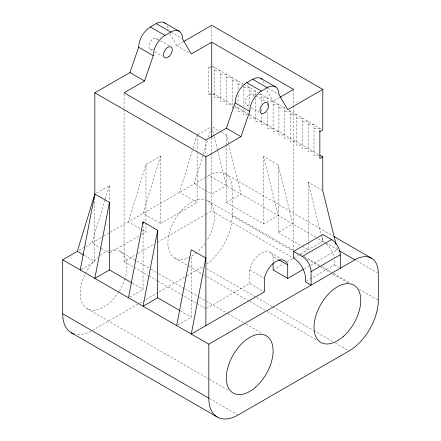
<?xml version="1.0" encoding="UTF-8"?>
<svg xmlns="http://www.w3.org/2000/svg" width="441" height="441" viewBox="0 0 441 441"><rect width="100%" height="100%" fill="white"/><g stroke="black" fill="none" stroke-linecap="round" stroke-linejoin="round"><path stroke-width="0.33" stroke-dasharray="2.21 1.65" d="M105.074 199.922L91.921 242.947L100.691 248.007M105.272 199.271L109.456 185.584L96.011 193.345M160.596 156.059L143.06 213.422L160.596 223.543L160.596 156.059L145.982 164.493L128.452 221.856L141.892 229.618M192.342 150.613L179.586 192.331L197.121 202.458L197.121 153.562M193.136 148.005L196.725 136.275M207.353 140.872L194.2 183.897L211.735 194.018L226.343 185.584L217.81 151.081M208.543 136.964L211.134 128.491M169.923 33.869L176.665 45.55L183.202 41.774M214.657 94.479L208.814 94.479L208.814 67.484L211.151 66.133M208.814 94.479L211.151 93.128M197.706 134.632L211.151 126.87M279.528 97.511L273.1 101.226L267.257 101.226L267.257 97.852L261.414 97.852M79.066 250.372L84.909 246.993M85.493 246.657L103.117 236.481M103.707 236.144L109.594 232.743M110.184 232.401L208.814 175.463L315.728 237.192M81.403 269.264L94.843 261.502L94.843 197.463M110.046 252.732L139.505 235.72M141.859 234.358L145.982 231.983L145.982 223.03M160.596 223.543L197.121 202.458M124.064 109.318L124.064 261.502L135.398 254.964M137.785 253.586L153.887 244.286M157.465 242.225L205.175 214.679M205.771 214.332L211.735 210.892L292.962 257.787M226.343 144.609L226.343 202.458L240.957 194.018L228.807 144.924M129.621 297.102L143.06 289.34L143.06 226.674M226.343 202.458L263.602 223.967L278.216 215.528L263.602 156.478L278.216 164.917L292.824 223.967L278.216 232.401L278.216 164.917M92.516 330.337L138.832 303.595M139.428 303.254L158.429 292.278M159.025 291.936L186.339 276.165M186.934 275.823L202.965 266.568M177.833 324.94L191.278 317.178L191.278 255.89M206.482 308.402L249.722 283.436L264.335 291.87M273.1 269.942L283.618 263.867M287.124 261.844L292.973 258.47M293.557 258.128L298.325 255.378M300.712 253.999L322.779 241.26L322.779 235.185M304.268 268.817L310.183 265.399M310.778 265.058L337.387 249.694L336.566 246.376M306.44 281.06L334.465 264.881A16.791 9.691 60 0 0 334.498 258.729M208.814 67.484L214.657 67.484L214.657 97.852L220.5 97.852M214.657 70.858L220.5 70.858L220.5 101.226L226.343 101.226M220.5 74.231L226.343 74.231L226.343 104.6L232.186 104.6M226.343 77.605L232.186 77.605L232.186 107.973L238.035 107.973M232.186 80.979L238.035 80.979L238.035 90.427M238.035 84.352L242.578 84.352M243.879 87.726L249.722 87.726L249.722 104.6A6.202 3.578 -60 0 1 245.339 102.069A6.202 3.578 -60 0 1 249.722 94.473A6.202 3.578 -60 0 1 254.104 97.009M249.722 91.105L255.565 91.105L255.565 95.151M258.812 94.479L261.414 94.479L261.414 103.927M273.1 104.6L278.944 104.6L278.944 134.968L284.787 134.968M278.944 107.973L284.787 107.973L284.787 138.342L290.636 138.342M243.879 111.347L238.035 111.347L238.035 105.95M284.787 111.347L290.636 111.347L290.636 141.715L296.479 141.715M247.776 114.721L243.879 114.721L243.879 109.324M290.636 114.721L296.479 114.721L296.479 145.089L302.322 145.089M255.565 118.094L249.722 118.094L249.722 112.698M296.479 118.094L302.322 118.094L302.322 148.463L308.165 148.463M261.414 121.473L255.565 121.473L255.565 97.852M302.322 121.473L308.165 121.473L308.165 151.842L314.014 151.842M267.257 124.847L261.414 124.847L261.414 107.301M308.165 124.847L314.014 124.847L314.014 155.215L319.207 155.215M273.1 128.221L267.257 128.221L267.257 112.025M314.014 128.221L319.857 128.221L319.857 131.594M278.944 131.594L273.1 131.594L273.1 101.226L266.358 89.545M171.406 32.391L181.929 38.461M267.841 88.062L278.944 94.473M176.665 45.55L188.941 52.633M211.735 65.797L243.294 84.016M243.879 84.352L257.902 92.45M260.24 93.801L285.371 108.31M288.883 110.338L322.195 129.571M156.39 38.494L159.896 40.517M160.48 40.853L170.413 46.592M252.82 94.17L255.157 95.521M255.741 95.857L265.68 101.59M150.188 49.232L152.525 50.583M154.863 51.928L162.464 56.316M246.624 104.908L248.961 106.253M251.298 107.604L258.895 111.992M212.904 93.464L233.355 105.272M233.945 105.614L247.969 113.712M249.722 114.721L319.273 154.874M212.904 127.206L221.084 131.931M221.669 132.267L226.343 134.968L228.642 144.257M302.294 246.304L308.165 249.694L308.165 182.21L322.779 190.644M225.34 173.826L332.69 235.797M318.066 238.537L325.221 242.671M325.701 242.947L338.556 250.372M356.234 260.576L377.705 272.968M278.216 232.401L301.705 245.962M334.465 264.881L339.14 267.577M207.81 200.82L293.684 250.4M299.648 253.84L302.035 255.218M304.422 256.596L321.12 266.237M321.715 266.579L333.049 273.122M333.644 273.47L349.746 282.764M208.814 175.463A33.064 19.09 -60 0 1 232.186 188.957L232.186 215.952L292.422 250.731M307.333 259.336L319.262 266.221M319.857 266.568L330.59 272.764M332.977 274.142L347.883 282.747M359.217 289.29L377.705 299.963M270.625 252.616L281.727 259.027M249.722 283.436L249.722 269.942A17.221 9.939 -60 0 1 261.414 253.068A17.221 9.939 -60 0 1 273.1 256.442L278.359 259.479M249.722 269.942L264.335 278.376M142.476 229.954L145.982 231.983M206.542 268.635L272.147 306.506M272.742 306.853L313.297 330.265M313.893 330.612L332.977 341.626M335.364 343.004L347.883 350.237M174.746 258.084L188.461 266M189.062 266.347L202.777 274.263M203.373 274.611L206.355 276.331M206.95 276.672L249.292 301.12M249.893 301.468L266.59 311.103M267.185 311.451L316.682 340.028M120.139 251.431L136.241 260.73M136.842 261.072L150.557 268.993M151.153 269.335L158.308 273.47M158.903 273.811L183.952 288.271M184.547 288.618L198.863 296.881M199.459 297.223L206.019 301.016M206.614 301.357L227.49 313.408M228.085 313.755L245.378 323.738M245.979 324.08L262.081 333.379M101.276 248.344L109.456 253.068M124.064 261.502L133.551 266.981M134.147 267.323L148.374 275.542M148.97 275.884L157.272 280.674M157.861 281.016L196.405 303.265M196.995 303.612L205.297 308.402M84.325 255.433L94.843 261.502M132.449 283.216L143.06 289.34M180.077 310.712L191.278 317.178M87.081 308.694L208.742 378.935M209.337 379.282L229.017 390.643M209.409 398.51L237.434 414.689M308.165 182.21L320.971 233.962M321.136 234.623L322.779 241.26A16.791 9.691 60 0 1 324.57 242.423M212.716 130.514L214.034 135.822M214.194 136.484L217.645 150.42M293.557 89.413L293.557 105.256M293.557 105.939L293.557 250.554M273.1 256.442L273.1 262.516M267.257 103.927L267.257 107.973M263.602 156.478L263.602 223.967M243.879 85.703L243.879 106.623M238.035 95.151L238.035 103.249M226.343 134.968L226.343 143.92M211.735 26.675L211.735 41.09M211.735 137.553L211.735 152.354M211.735 152.702L211.735 210.892M205.886 140.029L205.886 155.866M197.121 134.968L197.121 150.805M145.982 164.493L145.982 222.341M124.064 94.165L124.064 108.629M109.456 185.584L109.456 201.421M263.442 81.387A16.532 9.542 -60 0 1 264.236 84.336M326.323 243.879A16.791 9.691 60 0 1 334.267 257.594M167.012 25.716A16.532 9.542 -60 0 1 167.9 30.363M153.286 48.923A6.202 3.578 -60 0 1 148.92 46.823A6.202 3.578 -60 0 1 152.525 39.315A6.202 3.578 -60 0 1 157.525 40.109M100.283 255.267A33.064 19.09 -60 0 1 122.074 252.842A33.064 19.09 -60 0 1 125.211 277.924M125.007 278.585A33.064 19.09 -60 0 1 119.12 291.314M118.761 291.876A33.064 19.09 -60 0 1 87.417 308.882A33.064 19.09 -60 0 1 85.207 274.037M85.504 273.442A33.064 19.09 -60 0 1 97.56 257.483M205.512 199.817A33.064 19.09 -60 0 1 206.785 240.698M204.938 243.465A33.064 19.09 -60 0 1 197.331 252.031M196.796 252.5A33.064 19.09 -60 0 1 191.278 256.447M190.06 257.109A33.064 19.09 -60 0 1 169.212 233.267A33.064 19.09 -60 0 1 204.894 199.646M90.829 331.285A41.327 23.858 -60 0 1 76.006 334.421M232.186 215.952A41.327 23.858 -60 0 1 206.779 264.076"/><path stroke-width="0.66" d="M80.234 269.942L94.843 194.018L109.456 202.452L109.456 269.942L131.859 282.874M109.456 202.452L94.843 278.376L109.456 269.942M128.452 297.78L143.06 221.856L157.674 230.29L157.674 297.78L179.487 310.37M157.674 230.29L143.06 306.214L157.674 297.78M176.665 325.618L191.278 249.694L205.886 258.128L191.278 334.052L264.335 291.87L264.335 278.376A17.221 9.939 -60 0 1 276.022 261.502A17.221 9.939 -60 0 1 287.714 264.881L287.714 278.376L273.1 269.942L273.1 263.194M74.132 333.975A41.327 23.858 -60 0 1 62.699 313.805L62.699 259.815L77.313 251.381L94.843 194.018M94.843 195.396L94.843 92.786L129.913 72.544L138.678 47.237A16.532 9.542 -60 0 1 150.364 26.989L156.213 23.616A16.532 9.542 -60 0 1 165.485 23.544M261.915 79.22A16.532 9.542 -60 0 0 252.643 79.292L246.8 82.665A16.532 9.542 -60 0 0 235.114 102.913L226.343 128.221L205.886 140.029L124.064 92.786L144.521 80.979L153.286 55.671A16.532 9.542 -60 0 1 164.978 35.423L170.821 32.05A16.532 9.542 -60 0 1 182.513 38.802L191.278 53.984L211.735 42.176L293.557 89.413L280.112 97.174M94.843 92.786L205.886 156.902L240.957 136.655L249.722 111.347A16.532 9.542 -60 0 1 261.414 91.1L267.257 87.726A16.532 9.542 -60 0 1 278.944 94.473L287.714 109.66L322.779 89.413L322.779 129.908L319.857 131.594M183.798 41.432L211.735 25.302L322.779 89.413M336.075 244.386L322.779 190.644L322.779 156.902L319.857 158.589L319.857 130.916M293.557 251.381L302.322 256.442A12.398 7.161 60 0 1 311.087 271.628L311.087 285.123L305.244 281.749A16.791 9.691 60 0 0 293.557 258.128L293.557 251.381L322.779 234.513L331.544 239.573A12.398 7.161 60 0 1 340.309 254.755L340.309 268.255M302.322 256.442L331.544 239.573M287.714 278.376L303.678 269.159M311.087 271.628L340.309 254.755M62.699 259.815L208.814 344.173L354.922 259.815A33.064 19.09 -60 0 1 378.301 273.315L378.301 300.31A41.327 23.858 -60 0 1 349.079 350.926L238.035 415.036A41.327 23.858 -60 0 1 208.814 398.162L62.699 313.805M164.476 22.8L179.09 31.234M260.912 78.47L275.52 86.91M156.213 23.616L170.821 32.05M252.643 79.292L267.257 87.726M150.364 26.989L164.978 35.423M246.8 82.665L261.414 91.1M138.678 47.237L153.286 55.671M235.114 102.913L249.722 111.347M319.857 155.215L322.779 156.902M129.913 72.544L144.521 80.979M226.343 128.221L240.957 136.655M333.881 236.486L371.454 258.178M339.14 250.709L354.922 259.815M278.944 259.815L287.714 264.881M77.313 251.381L83.74 255.091M71.26 332.723L217.369 417.081M211.735 42.176L211.735 137.206M208.814 344.173L208.814 398.162M205.886 156.902L205.886 325.618M143.06 221.856L143.06 223.923M169.035 56.531A6.202 3.578 -60 0 0 170.998 46.928A6.202 3.578 -60 0 0 163.666 53.433A6.202 3.578 -60 0 0 169.035 56.531M265.465 112.207A6.202 3.578 -60 0 0 267.433 102.604A6.202 3.578 -60 0 0 260.102 109.109A6.202 3.578 -60 0 0 265.465 112.207M343.44 336.389A33.064 19.09 -60 0 0 353.919 285.173A33.064 19.09 -60 0 0 314.808 319.857A33.064 19.09 -60 0 0 343.44 336.389M255.774 387A33.064 19.09 -60 0 0 266.254 335.788A33.064 19.09 -60 0 0 227.143 370.473A33.064 19.09 -60 0 0 255.774 387"/></g></svg>
